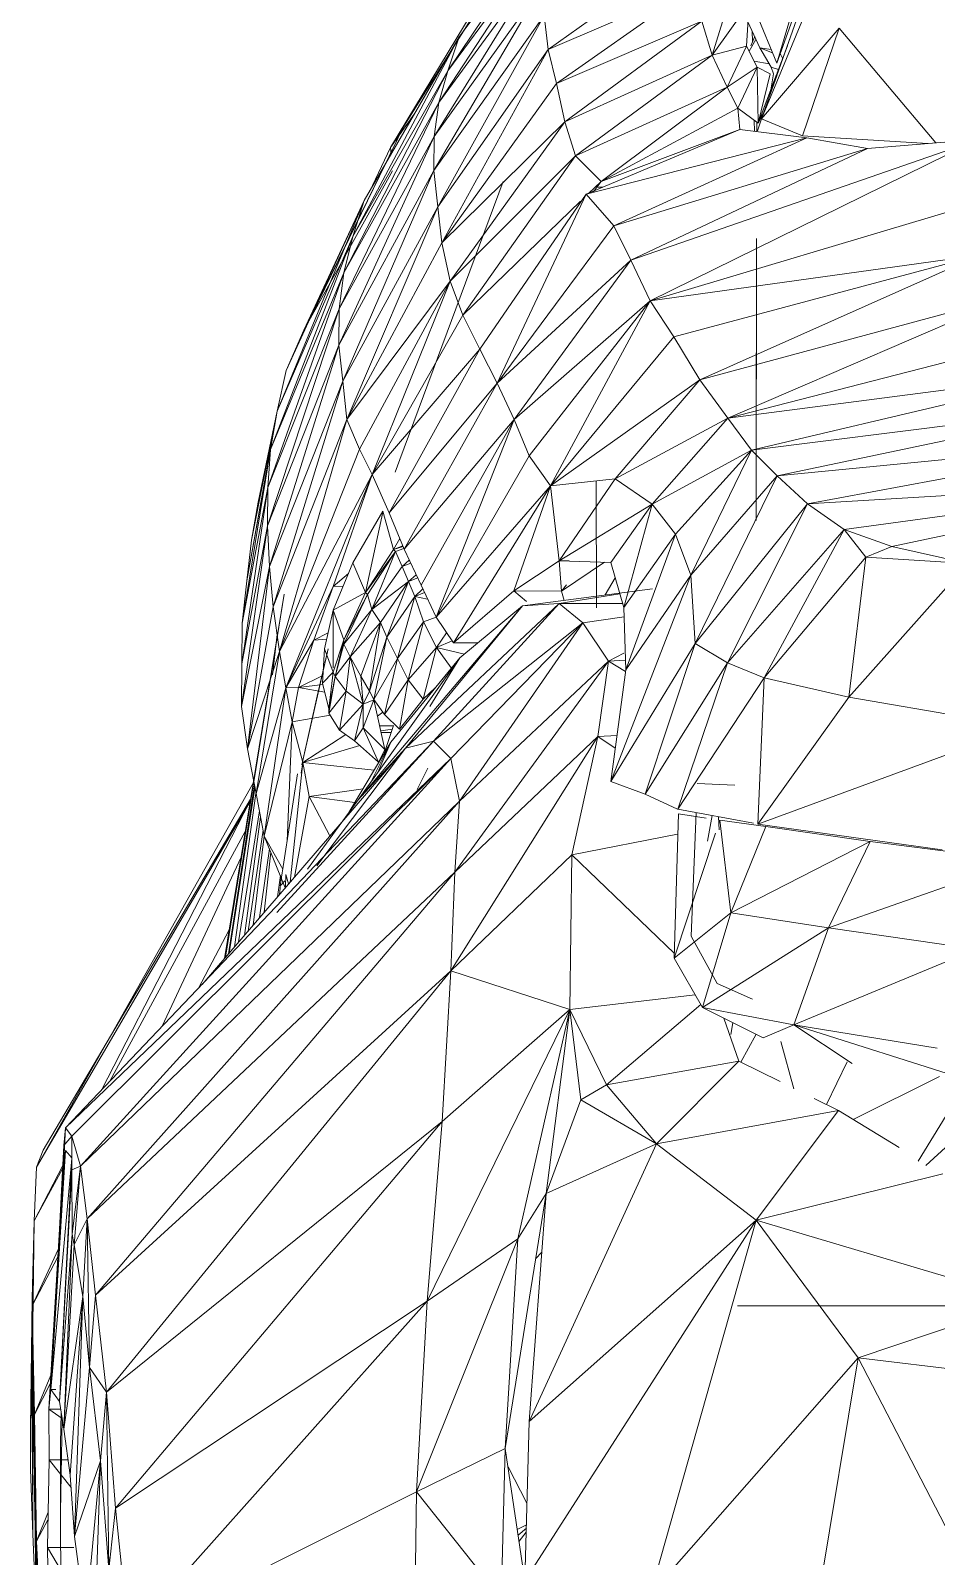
# Model space of a CAD drawing. Header units: inches. Extents: x 9594 to 15314, y -314 to 660.
# Drawn here: x 12405.86 to 12413.94, y 0.35 to 13.96 of the extents above; entities that cross this region are included whole.
import ezdxf

# ---------------------------------------------------------------- set-up
doc = ezdxf.new("R2010")
doc.units = ezdxf.units.IN
doc.header["$MEASUREMENT"] = 0
for name, color, linetype, lineweight in [('0-1', 7, 'Continuous', 5), ('0-3', 252, 'Continuous', 9), ('A-GENM', 5, 'Continuous', 9)]:
    doc.layers.add(name, color=color, linetype=linetype, lineweight=lineweight)

# ---------------------------------------------------------------- blocks, each defined once
blk = doc.blocks.new('Land_Rover_Evoque_-_SUV_Car_Vehicle_Automobile_13067 - Land Rover EVOQUE_dwg-1230547-BUILDING SECTION - EAST_WEST - LOOKING SOUTH2')
at = {"layer": 'A-GENM'}
for p, q in [((12414.728, 18.868), (12412.376, 13.168)), ((12412.376, 13.168), (12414.189, 18.309)), ((12412.511, 13.666), (12414.189, 18.309)), ((12414.189, 18.309), (12412.515, 13.563)), ((12413.191, 15.938), (12412.511, 13.666)), ((12410.878, 15.509), (12409.679, 13.9)), ((12409.457, 13.01), (12410.464, 14.638)), ((12409.499, 13.313), (12410.381, 14.664)), ((12410.464, 14.638), (12409.499, 13.313)), ((12409.579, 13.597), (12410.295, 14.672)), ((12410.364, 14.666), (12409.579, 13.597)), ((12409.679, 13.9), (12410.239, 14.65)), ((12410.473, 13.787), (12411.567, 14.567)), ((12410.053, 14.486), (12409.068, 12.914)), ((12410.053, 14.486), (12409.186, 13.103)), ((12412.171, 14.501), (12411.936, 13.737)), ((12409.916, 14.316), (12409.068, 12.914)), ((12409.454, 12.707), (12410.421, 14.355)), ((12410.421, 14.355), (12409.457, 13.01)), ((12410.473, 13.787), (12411.769, 14.343)), ((12410.548, 13.483), (12411.769, 14.343)), ((12412.264, 14.198), (12411.936, 13.737)), ((12412.264, 14.198), (12412.243, 13.82)), ((12410.438, 14.089), (12409.454, 12.707)), ((12409.489, 12.385), (12410.438, 14.089)), ((12410.473, 13.787), (12410.438, 14.089)), ((12410.548, 13.483), (12411.843, 14.04)), ((12410.622, 13.142), (12411.843, 14.04)), ((12411.843, 14.04), (12411.936, 13.737)), ((12411.843, 14.04), (12411.936, 13.737)), ((12412.255, 14.034), (12412.361, 13.801)), ((12412.332, 14.106), (12412.511, 13.666)), ((12408.731, 12.118), (12409.679, 13.9)), ((12409.679, 13.9), (12408.831, 12.44)), ((12409.579, 13.597), (12409.679, 13.9)), ((12412.315, 13.903), (12412.279, 13.82)), ((12412.295, 13.858), (12412.293, 13.951)), ((12412.376, 13.168), (12413.069, 13.976)), ((12413.069, 13.976), (12412.742, 13.017)), ((12413.069, 13.976), (12412.742, 13.017)), ((12413.069, 13.976), (12413.929, 12.953)), ((12410.473, 13.787), (12409.489, 12.385)), ((12409.525, 12.063), (12410.473, 13.787)), ((12410.548, 13.483), (12410.473, 13.787)), ((12412.243, 13.817), (12411.936, 13.737)), ((12412.243, 13.817), (12412.069, 13.452)), ((12412.243, 13.817), (12412.338, 13.628)), ((12412.326, 13.877), (12412.266, 13.771)), ((12412.345, 13.13), (12412.606, 13.82)), ((12412.361, 13.801), (12412.461, 13.629)), ((12412.461, 13.788), (12412.361, 13.801)), ((12412.474, 13.758), (12412.361, 13.801)), ((12412.515, 13.58), (12412.606, 13.82)), ((12412.564, 13.709), (12412.538, 13.756)), ((12410.622, 13.142), (12411.936, 13.737)), ((12410.717, 12.838), (12411.936, 13.737)), ((12411.936, 13.737), (12412.069, 13.452)), ((12411.936, 13.737), (12412.069, 13.452)), ((12412.338, 13.628), (12412.069, 13.452)), ((12412.338, 13.628), (12412.164, 13.263)), ((12412.444, 13.658), (12412.31, 13.683)), ((12412.453, 13.571), (12412.338, 13.628)), ((12412.345, 13.13), (12412.338, 13.628)), ((12412.461, 13.629), (12412.481, 13.571)), ((12412.526, 13.608), (12412.461, 13.629)), ((12409.579, 13.597), (12408.651, 11.796)), ((12409.579, 13.597), (12408.731, 12.118)), ((12409.499, 13.313), (12409.579, 13.597)), ((12409.525, 12.063), (12410.548, 13.483)), ((12410.622, 13.142), (12410.548, 13.483)), ((12412.345, 13.13), (12412.453, 13.571)), ((12412.345, 13.13), (12412.509, 13.563)), ((12412.515, 13.562), (12412.376, 13.168)), ((12412.449, 13.375), (12412.481, 13.571)), ((12410.717, 12.838), (12412.069, 13.452)), ((12410.946, 12.611), (12412.069, 13.452)), ((12412.069, 13.452), (12412.164, 13.263)), ((12412.069, 13.452), (12412.164, 13.263)), ((12409.499, 13.313), (12408.609, 11.474)), ((12409.499, 13.313), (12408.651, 11.796)), ((12409.279, 13.211), (12409.068, 12.914)), ((12409.457, 13.01), (12409.499, 13.313)), ((12410.946, 12.611), (12412.164, 13.263)), ((12412.182, 13.072), (12412.164, 13.263)), ((12412.345, 13.13), (12412.164, 13.263)), ((12412.345, 13.13), (12412.391, 13.217)), ((12408.375, 11.435), (12409.186, 13.103)), ((12409.186, 13.103), (12408.473, 11.643)), ((12409.068, 12.914), (12409.186, 13.103)), ((12410.622, 13.142), (12409.525, 12.063)), ((12409.6, 11.721), (12410.622, 13.142)), ((12410.717, 12.838), (12410.622, 13.142)), ((12412.182, 13.072), (12410.811, 12.496)), ((12412.182, 13.072), (12410.946, 12.611)), ((12412.779, 12.999), (12412.182, 13.072)), ((12412.312, 13.056), (12412.31, 13.156)), ((12412.333, 13.138), (12412.333, 13.053)), ((12412.335, 13.137), (12412.335, 13.053)), ((12412.376, 13.168), (12412.341, 13.061)), ((12412.742, 13.017), (12412.376, 13.168)), ((12412.376, 13.168), (12412.742, 13.017)), ((12409.457, 13.01), (12408.606, 11.151)), ((12409.457, 13.01), (12408.609, 11.474)), ((12409.454, 12.707), (12409.457, 13.01)), ((12412.779, 12.999), (12410.811, 12.496)), ((12412.779, 12.999), (12411.058, 12.213)), ((12414.304, 12.983), (12411.211, 11.908)), ((12414.304, 12.983), (12411.384, 11.546)), ((12412.742, 13.017), (12413.86, 12.947)), ((12413.86, 12.947), (12412.742, 13.017)), ((12413.32, 12.905), (12412.779, 12.999)), ((12414.304, 12.983), (12413.32, 12.905)), ((12409.068, 12.914), (12408.908, 12.573)), ((12409.073, 12.856), (12409.068, 12.914)), ((12409.6, 11.721), (12410.717, 12.838)), ((12409.713, 11.418), (12410.717, 12.838)), ((12410.946, 12.611), (12410.717, 12.838)), ((12413.32, 12.905), (12411.058, 12.213)), ((12413.32, 12.905), (12411.211, 11.908)), ((12408.295, 11.283), (12409.085, 12.704)), ((12409.454, 12.707), (12408.606, 11.151)), ((12409.454, 12.707), (12408.641, 10.829)), ((12409.489, 12.385), (12409.454, 12.707)), ((12410.071, 12.61), (12409.149, 10.131)), ((12410.946, 12.611), (12410.834, 12.503)), ((12410.875, 12.513), (12410.946, 12.611)), ((12410.957, 12.558), (12410.909, 12.56)), ((12408.831, 12.44), (12408.058, 10.562)), ((12408.831, 12.44), (12408.138, 10.923)), ((12408.295, 11.283), (12408.831, 12.44)), ((12409.489, 12.385), (12408.641, 10.829)), ((12409.489, 12.385), (12408.677, 10.488)), ((12408.731, 12.118), (12408.831, 12.44)), ((12409.525, 12.063), (12409.489, 12.385)), ((12410.762, 12.433), (12409.713, 11.418)), ((12410.811, 12.496), (12409.865, 11.114)), ((12410.811, 12.496), (12410.018, 10.81)), ((12410.811, 12.496), (12411.058, 12.213)), ((12414.089, 12.353), (12411.384, 11.546)), ((12408.731, 12.118), (12407.996, 10.221)), ((12408.731, 12.118), (12408.058, 10.562)), ((12408.651, 11.796), (12408.731, 12.118)), ((12411.058, 12.213), (12410.018, 10.81)), ((12411.058, 12.213), (12411.211, 11.908)), ((12409.525, 12.063), (12408.677, 10.488)), ((12409.6, 11.721), (12409.525, 12.063)), ((12412.327, 9.585), (12412.332, 12.101)), ((12412.328, 10.065), (12412.332, 12.101)), ((12411.211, 11.908), (12410.018, 10.81)), ((12411.211, 11.908), (12410.17, 10.487)), ((12411.211, 11.908), (12411.384, 11.546)), ((12411.384, 11.546), (12414.319, 11.953)), ((12414.319, 11.953), (12411.594, 11.223)), ((12414.319, 11.953), (12411.825, 10.842)), ((12408.651, 11.796), (12407.974, 9.88)), ((12408.651, 11.796), (12407.996, 10.221)), ((12408.609, 11.474), (12408.651, 11.796)), ((12409.6, 11.721), (12408.677, 10.488)), ((12409.6, 11.721), (12408.79, 10.223)), ((12408.904, 9.996), (12409.6, 11.721)), ((12409.6, 11.721), (12409.713, 11.418)), ((12408.375, 11.435), (12408.473, 11.643)), ((12414.607, 11.591), (12411.825, 10.842)), ((12414.607, 11.591), (12412.074, 10.499)), ((12408.609, 11.474), (12407.971, 9.539)), ((12408.609, 11.474), (12407.974, 9.88)), ((12408.295, 11.283), (12408.375, 11.435)), ((12408.606, 11.151), (12408.609, 11.474)), ((12411.384, 11.546), (12410.17, 10.487)), ((12411.384, 11.546), (12410.304, 10.164)), ((12411.384, 11.546), (12410.494, 9.897)), ((12411.384, 11.546), (12411.594, 11.223)), ((12408.904, 9.996), (12409.713, 11.418)), ((12409.865, 11.114), (12409.713, 11.418)), ((12408.295, 11.283), (12408.138, 10.923)), ((12411.594, 11.223), (12410.494, 9.897)), ((12411.825, 10.842), (12411.594, 11.223)), ((12414.915, 11.229), (12412.074, 10.499)), ((12408.606, 11.151), (12407.971, 9.539)), ((12408.606, 11.151), (12407.987, 9.177)), ((12408.641, 10.829), (12408.606, 11.151)), ((12409.865, 11.114), (12408.904, 9.996)), ((12409.865, 11.114), (12409.056, 9.655)), ((12409.865, 11.114), (12410.018, 10.81)), ((12408.138, 10.923), (12408.058, 10.562)), ((12415.203, 10.904), (12412.074, 10.499)), ((12415.203, 10.904), (12412.286, 10.213)), ((12408.641, 10.829), (12407.987, 9.177)), ((12408.641, 10.829), (12408.022, 8.817)), ((12408.677, 10.488), (12408.641, 10.829)), ((12409.056, 9.655), (12410.018, 10.81)), ((12410.018, 10.81), (12409.189, 9.332)), ((12410.17, 10.487), (12410.018, 10.81)), ((12411.825, 10.842), (12410.494, 9.897)), ((12411.825, 10.842), (12411.072, 9.958)), ((12412.074, 10.499), (12411.825, 10.842)), ((12415.513, 10.618), (12412.286, 10.213)), ((12412.516, 9.984), (12415.513, 10.618)), ((12408.058, 10.562), (12407.786, 9.049)), ((12408.058, 10.562), (12407.828, 9.41)), ((12408.058, 10.562), (12407.888, 9.751)), ((12408.058, 10.562), (12407.996, 10.221)), ((12408.677, 10.488), (12408.022, 8.817)), ((12408.677, 10.488), (12408.078, 8.418)), ((12408.79, 10.223), (12408.677, 10.488)), ((12410.17, 10.487), (12409.189, 9.332)), ((12410.17, 10.487), (12409.341, 9.009)), ((12410.17, 10.487), (12409.474, 8.723)), ((12410.304, 10.164), (12410.17, 10.487)), ((12412.074, 10.499), (12411.072, 9.958)), ((12412.074, 10.499), (12411.399, 9.731)), ((12412.074, 10.499), (12412.286, 10.213)), ((12407.996, 10.221), (12407.744, 8.67)), ((12407.996, 10.221), (12407.786, 9.049)), ((12407.996, 10.221), (12407.974, 9.88)), ((12408.79, 10.223), (12408.078, 8.418)), ((12408.904, 9.996), (12408.79, 10.223)), ((12412.286, 10.213), (12411.399, 9.731)), ((12412.286, 10.213), (12411.61, 9.464)), ((12412.286, 10.213), (12411.745, 9.1)), ((12412.516, 9.984), (12412.286, 10.213)), ((12412.516, 9.984), (12415.898, 10.313)), ((12412.786, 9.736), (12415.898, 10.313)), ((12409.109, 10.017), (12409.149, 10.131)), ((12410.304, 10.164), (12409.474, 8.723)), ((12410.494, 9.897), (12410.304, 10.164)), ((12408.904, 9.996), (12408.078, 8.418)), ((12408.904, 9.996), (12408.135, 8.095)), ((12408.904, 9.996), (12408.556, 8.998)), ((12409.056, 9.655), (12408.904, 9.996)), ((12411.072, 9.958), (12410.494, 9.897)), ((12411.072, 9.958), (12410.571, 9.228)), ((12410.904, 8.808), (12410.902, 9.935)), ((12411.399, 9.731), (12411.072, 9.958)), ((12412.516, 9.984), (12411.745, 9.1)), ((12412.516, 9.984), (12411.783, 8.488)), ((12412.327, 9.585), (12412.328, 10.065)), ((12412.516, 9.984), (12412.786, 9.736)), ((12412.786, 9.736), (12416.361, 9.95)), ((12416.361, 9.95), (12413.114, 9.507)), ((12416.361, 9.95), (12413.538, 9.355)), ((12407.974, 9.88), (12407.741, 8.309)), ((12407.974, 9.88), (12407.744, 8.67)), ((12407.974, 9.88), (12407.971, 9.539)), ((12410.494, 9.897), (12409.474, 8.723)), ((12410.494, 9.897), (12409.628, 8.495)), ((12410.494, 9.897), (12410.167, 8.958)), ((12410.494, 9.897), (12410.571, 9.228)), ((12407.828, 9.41), (12407.888, 9.751)), ((12409, 9.67), (12408.73, 9.209)), ((12409.095, 9.328), (12409, 9.67)), ((12411.399, 9.731), (12410.571, 9.228)), ((12411.399, 9.731), (12411.033, 9.212)), ((12411.147, 8.811), (12411.399, 9.731)), ((12411.61, 9.464), (12411.399, 9.731)), ((12412.786, 9.736), (12411.783, 8.488)), ((12412.786, 9.736), (12412.072, 8.316)), ((12412.786, 9.736), (12413.114, 9.507)), ((12407.971, 9.539), (12407.739, 7.929)), ((12407.971, 9.539), (12407.741, 8.309)), ((12407.971, 9.539), (12407.987, 9.177)), ((12408.844, 8.944), (12408.998, 9.66)), ((12409.056, 9.655), (12409.189, 9.332)), ((12409.189, 9.332), (12409.056, 9.655)), ((12407.786, 9.049), (12407.828, 9.41)), ((12409.095, 9.328), (12409.149, 9.427)), ((12411.61, 9.464), (12411.147, 8.811)), ((12411.167, 8.256), (12411.61, 9.464)), ((12411.745, 9.1), (12411.61, 9.464)), ((12413.114, 9.507), (12412.072, 8.316)), ((12413.114, 9.507), (12412.4, 8.183)), ((12413.114, 9.507), (12413.538, 9.355)), ((12413.114, 9.507), (12413.307, 9.259)), ((12409.095, 9.328), (12408.844, 8.944)), ((12409.095, 9.328), (12408.844, 8.944)), ((12409.113, 9.309), (12408.844, 8.944)), ((12409.113, 9.309), (12408.863, 8.926)), ((12409.113, 9.309), (12408.9, 8.792)), ((12409.177, 9.361), (12409.095, 9.328)), ((12409.177, 9.361), (12409.095, 9.328)), ((12409.18, 9.354), (12409.095, 9.328)), ((12409.095, 9.328), (12409.113, 9.309)), ((12409.187, 9.336), (12409.113, 9.309)), ((12409.113, 9.309), (12409.171, 9.176)), ((12409.341, 9.009), (12409.189, 9.332)), ((12409.341, 9.009), (12409.189, 9.332)), ((12413.307, 9.259), (12412.4, 8.183)), ((12413.153, 8.012), (12413.307, 9.259)), ((12413.538, 9.355), (12413.307, 9.259)), ((12414.215, 9.202), (12413.307, 9.259)), ((12413.538, 9.355), (12414.215, 9.202)), ((12407.987, 9.177), (12407.739, 7.929)), ((12407.987, 9.177), (12407.793, 7.549)), ((12407.987, 9.177), (12408.022, 8.817)), ((12408.557, 8.788), (12408.73, 9.209)), ((12408.844, 8.944), (12408.73, 9.209)), ((12409.171, 9.176), (12408.9, 8.792)), ((12409.235, 9.232), (12409.171, 9.176)), ((12409.171, 9.176), (12409.248, 9.205)), ((12409.171, 9.176), (12409.228, 9.043)), ((12410.571, 9.228), (12410.167, 8.958)), ((12410.571, 9.228), (12410.167, 8.958)), ((12410.571, 9.228), (12411.033, 9.212)), ((12411.033, 9.212), (12410.571, 9.228)), ((12410.661, 9.228), (12410.571, 9.228)), ((12410.571, 9.228), (12410.592, 8.957)), ((12410.975, 9.214), (12410.592, 8.957)), ((12411.147, 8.811), (12411.033, 9.212)), ((12411.147, 8.811), (12411.033, 9.212)), ((12414.215, 9.202), (12413.153, 8.012)), ((12407.786, 9.049), (12407.744, 8.67)), ((12408.135, 8.095), (12408.556, 8.998)), ((12408.556, 8.998), (12408.383, 8.519)), ((12408.692, 9.115), (12408.556, 8.998)), ((12408.556, 8.998), (12408.645, 9.002)), ((12409.228, 9.043), (12408.9, 8.792)), ((12409.228, 9.043), (12408.977, 8.678)), ((12409.228, 9.043), (12409.034, 8.545)), ((12409.297, 9.102), (12409.228, 9.043)), ((12409.228, 9.043), (12409.31, 9.075)), ((12409.228, 9.043), (12409.285, 8.91)), ((12409.474, 8.723), (12409.341, 9.009)), ((12409.474, 8.723), (12409.341, 9.009)), ((12410.592, 8.957), (12410.638, 9.013)), ((12410.982, 8.922), (12411.072, 9.075)), ((12411.031, 7.259), (12411.745, 9.1)), ((12411.745, 9.1), (12411.167, 8.256)), ((12411.783, 8.488), (12411.745, 9.1)), ((12408.119, 8.929), (12407.587, 5.681)), ((12408.119, 8.929), (12407.597, 5.692)), ((12408.844, 8.944), (12408.557, 8.788)), ((12408.651, 8.522), (12408.844, 8.944)), ((12408.651, 8.522), (12408.844, 8.944)), ((12408.651, 8.484), (12408.863, 8.926)), ((12408.651, 8.522), (12408.863, 8.926)), ((12408.863, 8.926), (12408.844, 8.944)), ((12408.863, 8.926), (12408.9, 8.792)), ((12409.285, 8.91), (12409.034, 8.545)), ((12409.285, 8.91), (12409.13, 8.355)), ((12410.57, 8.846), (12409.201, 7.557)), ((12409.356, 8.976), (12409.285, 8.91)), ((12409.285, 8.91), (12409.371, 8.944)), ((12409.285, 8.91), (12409.398, 8.886)), ((12409.285, 8.91), (12409.361, 8.682)), ((12410.57, 8.846), (12409.451, 7.617)), ((12410.167, 8.958), (12409.628, 8.495)), ((12410.167, 8.958), (12409.628, 8.495)), ((12410.592, 8.957), (12410.167, 8.958)), ((12410.167, 8.958), (12410.281, 8.864)), ((12410.243, 8.825), (12411.403, 8.978)), ((12410.57, 8.846), (12410.243, 8.825)), ((12410.57, 8.846), (12411.113, 8.931)), ((12410.782, 8.675), (12410.57, 8.846)), ((12410.57, 8.846), (12411.137, 8.846)), ((12410.592, 8.957), (12410.617, 8.874)), ((12408.022, 8.817), (12407.793, 7.549)), ((12408.022, 8.817), (12408.078, 8.418)), ((12408.48, 8.442), (12408.557, 8.788)), ((12408.555, 8.273), (12408.557, 8.788)), ((12408.651, 8.522), (12408.557, 8.788)), ((12408.651, 8.484), (12408.9, 8.792)), ((12408.708, 8.37), (12408.9, 8.792)), ((12410.243, 8.825), (12408.779, 7.094)), ((12408.9, 8.792), (12408.977, 8.678)), ((12410.243, 8.825), (12409.201, 7.557)), ((12409.474, 8.723), (12409.361, 8.682)), ((12409.628, 8.495), (12409.474, 8.723)), ((12409.628, 8.495), (12409.474, 8.723)), ((12410.243, 8.825), (12409.685, 8.361)), ((12410.782, 8.675), (12411.15, 8.727)), ((12411.167, 8.256), (12411.147, 8.811)), ((12411.167, 8.256), (12411.147, 8.811)), ((12407.744, 8.67), (12407.741, 8.309)), ((12408.383, 8.519), (12408.512, 8.586)), ((12408.708, 8.37), (12408.977, 8.678)), ((12408.804, 8.198), (12408.977, 8.678)), ((12408.881, 8.065), (12408.977, 8.678)), ((12408.977, 8.678), (12409.034, 8.545)), ((12409.361, 8.682), (12409.13, 8.355)), ((12409.361, 8.682), (12409.225, 8.165)), ((12409.361, 8.682), (12409.476, 8.454)), ((12410.782, 8.675), (12409.451, 7.617)), ((12409.567, 8.585), (12409.476, 8.454)), ((12410.782, 8.675), (12409.604, 7.465)), ((12410.782, 8.675), (12409.681, 7.082)), ((12411.012, 8.331), (12410.782, 8.675)), ((12408.058, 8.569), (12408.016, 8.209)), ((12408.135, 8.095), (12408.383, 8.519)), ((12408.383, 8.519), (12408.248, 8.097)), ((12408.278, 7.407), (12408.51, 8.442)), ((12408.383, 8.519), (12408.499, 8.529)), ((12408.414, 8.019), (12408.51, 8.442)), ((12408.46, 8.136), (12408.48, 8.442)), ((12408.555, 8.234), (12408.48, 8.442)), ((12408.651, 8.522), (12408.555, 8.234)), ((12408.651, 8.522), (12408.555, 8.234)), ((12408.651, 8.522), (12408.574, 8.196)), ((12408.651, 8.484), (12408.574, 8.196)), ((12408.651, 8.484), (12408.651, 8.522)), ((12408.708, 8.37), (12408.651, 8.484)), ((12408.881, 8.065), (12409.034, 8.545)), ((12408.918, 7.99), (12409.034, 8.545)), ((12409.034, 8.545), (12409.13, 8.355)), ((12409.476, 8.454), (12409.225, 8.165)), ((12409.476, 8.454), (12409.359, 7.994)), ((12409.476, 8.454), (12409.616, 8.512)), ((12409.476, 8.454), (12409.726, 8.395)), ((12409.476, 8.454), (12409.608, 8.273)), ((12409.846, 8.495), (12409.628, 8.495)), ((12411.783, 8.488), (12411.031, 7.259)), ((12411.783, 8.488), (12411.339, 7.145)), ((12412.072, 8.316), (12411.783, 8.488)), ((12407.741, 8.309), (12407.739, 7.929)), ((12408.078, 8.418), (12407.793, 7.549)), ((12408.078, 8.418), (12407.868, 7.151)), ((12408.078, 8.418), (12408.135, 8.095)), ((12408.708, 8.37), (12408.574, 8.196)), ((12408.708, 8.37), (12408.671, 8.063)), ((12408.804, 8.198), (12408.708, 8.37)), ((12408.708, 8.37), (12408.823, 7.949)), ((12409.685, 8.361), (12408.779, 7.094)), ((12408.918, 7.99), (12409.13, 8.355)), ((12409.013, 7.857), (12409.13, 8.355)), ((12409.685, 8.361), (12409.069, 7.61)), ((12409.13, 8.355), (12409.225, 8.165)), ((12409.685, 8.361), (12409.419, 7.928)), ((12411.012, 8.331), (12409.642, 6.451)), ((12411.012, 8.331), (12409.681, 7.082)), ((12410.916, 7.66), (12411.012, 8.331)), ((12411.012, 8.331), (12411.148, 8.402)), ((12411.012, 8.331), (12411.164, 8.342)), ((12411.012, 8.331), (12411.164, 8.24)), ((12412.072, 8.316), (12411.339, 7.145)), ((12412.072, 8.316), (12411.628, 7.012)), ((12412.4, 8.183), (12412.072, 8.316)), ((12408.248, 8.097), (12408.464, 8.204)), ((12408.555, 8.234), (12408.46, 8.136)), ((12408.555, 8.234), (12408.517, 7.907)), ((12408.555, 8.234), (12408.517, 7.907)), ((12408.517, 7.869), (12408.574, 8.196)), ((12408.574, 8.196), (12408.517, 7.907)), ((12408.574, 8.196), (12408.555, 8.234)), ((12408.671, 8.063), (12408.574, 8.196)), ((12408.804, 8.198), (12408.881, 8.065)), ((12408.804, 8.198), (12408.823, 7.949)), ((12411.031, 7.259), (12411.167, 8.256)), ((12411.031, 7.259), (12411.167, 8.256)), ((12412.4, 8.183), (12411.628, 7.012)), ((12412.4, 8.183), (12412.343, 6.879)), ((12413.153, 8.012), (12412.4, 8.183)), ((12408.135, 8.095), (12407.868, 7.151)), ((12408.135, 8.095), (12407.942, 6.771)), ((12408.135, 8.095), (12408.248, 8.097)), ((12408.135, 8.095), (12408.191, 7.79)), ((12408.248, 8.097), (12408.191, 7.79)), ((12408.248, 8.097), (12408.463, 8.124)), ((12408.248, 8.097), (12408.481, 8.054)), ((12408.517, 7.907), (12408.46, 8.136)), ((12408.517, 7.869), (12408.671, 8.063)), ((12408.613, 7.717), (12408.671, 8.063)), ((12408.671, 8.063), (12408.823, 7.949)), ((12408.881, 8.065), (12408.823, 7.949)), ((12408.881, 8.065), (12408.918, 7.99)), ((12409.013, 7.857), (12409.225, 8.165)), ((12409.147, 7.725), (12409.225, 8.165)), ((12409.359, 7.994), (12409.225, 8.165)), ((12409.465, 8.093), (12409.359, 7.994)), ((12407.739, 7.929), (12407.793, 7.549)), ((12408.278, 7.407), (12408.414, 8.019)), ((12408.517, 7.869), (12408.517, 7.907)), ((12408.613, 7.717), (12408.823, 7.949)), ((12408.823, 7.949), (12408.747, 7.622)), ((12408.823, 7.949), (12408.919, 7.988)), ((12408.823, 7.949), (12408.824, 7.737)), ((12408.824, 7.737), (12408.919, 7.988)), ((12408.918, 7.99), (12409.013, 7.857)), ((12408.919, 7.988), (12409.018, 7.545)), ((12409.147, 7.725), (12409.359, 7.994)), ((12413.153, 8.012), (12412.343, 6.879)), ((12414.699, 7.744), (12413.153, 8.012)), ((12408.191, 7.79), (12407.942, 6.771)), ((12408.146, 6.731), (12408.191, 7.79)), ((12408.191, 7.79), (12408.53, 7.849)), ((12408.286, 7.427), (12408.191, 7.79)), ((12408.517, 7.869), (12408.613, 7.717)), ((12408.952, 7.84), (12408.998, 7.878)), ((12409.013, 7.857), (12409.147, 7.725)), ((12409.018, 7.527), (12409.094, 7.757)), ((12408.286, 7.427), (12408.67, 7.677)), ((12408.613, 7.717), (12408.747, 7.622)), ((12408.747, 7.622), (12408.824, 7.737)), ((12408.747, 7.622), (12408.96, 7.43)), ((12408.824, 7.737), (12408.96, 7.43)), ((12408.824, 7.737), (12409.018, 7.545)), ((12409.093, 7.754), (12408.972, 7.754)), ((12409.093, 7.754), (12408.972, 7.754)), ((12408.981, 7.712), (12409.084, 7.726)), ((12409.074, 7.696), (12408.985, 7.696)), ((12410.916, 7.66), (12409.604, 5.569)), ((12410.916, 7.66), (12409.642, 6.451)), ((12410.684, 6.606), (12410.916, 7.66)), ((12410.916, 7.66), (12411.087, 7.669)), ((12410.916, 7.66), (12411.071, 7.555)), ((12414.699, 7.744), (12412.343, 6.879)), ((12409.451, 7.617), (12406.17, 4.17)), ((12409.201, 7.557), (12407.388, 5.449)), ((12407.793, 7.549), (12407.868, 7.151)), ((12408.054, 6.09), (12409.451, 7.617)), ((12408.286, 7.427), (12408.794, 7.58)), ((12408.411, 6.508), (12409.201, 7.557)), ((12409.069, 7.61), (12408.696, 6.981)), ((12408.779, 7.094), (12409.201, 7.557)), ((12409.069, 7.61), (12408.893, 7.253)), ((12409.069, 7.61), (12408.954, 7.338)), ((12408.96, 7.43), (12409.018, 7.545)), ((12409.201, 7.557), (12409.451, 7.617)), ((12409.451, 7.617), (12409.604, 7.465)), ((12406.17, 4.17), (12409.604, 7.465)), ((12409.604, 7.465), (12406.227, 4.095)), ((12409.604, 7.465), (12406.303, 3.827)), ((12408.286, 7.427), (12408.173, 6.362)), ((12408.272, 7.332), (12408.286, 7.427)), ((12408.272, 7.332), (12408.286, 7.427)), ((12408.286, 7.427), (12408.341, 7.124)), ((12408.286, 7.427), (12408.922, 7.361)), ((12409.399, 7.379), (12409.304, 7.186)), ((12409.604, 7.465), (12409.681, 7.082)), ((12407.843, 7.244), (12405.911, 3.819)), ((12407.847, 7.258), (12407.596, 5.691)), ((12407.853, 7.229), (12407.623, 5.722)), ((12408.083, 6.328), (12408.239, 7.327)), ((12411.339, 7.145), (12411.031, 7.259)), ((12411.339, 7.145), (12411.031, 7.259)), ((12412.139, 7.225), (12411.803, 7.241)), ((12407.816, 7.079), (12405.911, 3.819)), ((12407.819, 7.101), (12405.97, 3.971)), ((12409.681, 7.082), (12406.303, 3.827)), ((12406.361, 3.358), (12409.681, 7.082)), ((12407.817, 7.086), (12406.49, 4.506)), ((12407.858, 7.2), (12407.629, 5.729)), ((12407.867, 7.151), (12407.675, 5.783)), ((12407.868, 7.151), (12407.942, 6.771)), ((12408.21, 6.405), (12408.341, 7.124)), ((12408.779, 7.094), (12408.328, 6.478)), ((12408.341, 7.124), (12408.822, 7.193)), ((12408.527, 6.773), (12408.341, 7.124)), ((12408.341, 7.124), (12408.75, 7.072)), ((12409.642, 6.451), (12409.681, 7.082)), ((12411.626, 7.013), (12411.339, 7.145)), ((12411.626, 7.013), (12411.339, 7.145)), ((12407.898, 6.996), (12407.713, 5.828)), ((12407.908, 6.943), (12407.764, 5.886)), ((12411.636, 6.971), (12411.598, 5.684)), ((12412.304, 6.886), (12411.628, 7.012)), ((12412.304, 6.886), (12411.628, 7.012)), ((12411.882, 6.932), (12411.636, 6.971)), ((12411.636, 6.971), (12411.791, 6.948)), ((12411.793, 6.981), (12411.748, 5.878)), ((12411.934, 6.955), (12411.895, 6.728)), ((12411.992, 6.944), (12411.998, 6.828)), ((12407.772, 6.812), (12406.565, 4.585)), ((12407.931, 6.826), (12407.797, 5.924)), ((12412.005, 6.913), (12411.996, 6.886)), ((12412.005, 6.913), (12412.413, 6.856)), ((12412.005, 6.913), (12412.102, 6.088)), ((12412.102, 6.088), (12412.413, 6.856)), ((12412.343, 6.879), (12413.986, 6.65)), ((12413.986, 6.65), (12412.343, 6.879)), ((12412.413, 6.856), (12413.343, 6.723)), ((12407.94, 6.771), (12407.842, 5.978)), ((12408.129, 6.311), (12407.942, 6.771)), ((12408.106, 6.476), (12407.942, 6.771)), ((12410.684, 6.606), (12411.626, 6.788)), ((12411.966, 6.797), (12411.598, 5.684)), ((12412.102, 6.088), (12413.343, 6.723)), ((12413.343, 6.723), (12412.974, 5.955)), ((12414.678, 6.551), (12413.343, 6.723)), ((12407.735, 6.584), (12407.032, 5.076)), ((12407.987, 6.659), (12407.9, 6.045)), ((12407.999, 6.63), (12407.942, 6.093)), ((12410.684, 6.606), (12409.604, 5.569)), ((12410.684, 6.606), (12410.665, 5.225)), ((12410.684, 6.606), (12411.599, 5.726)), ((12414.678, 6.551), (12412.974, 5.955)), ((12406.361, 3.358), (12409.642, 6.451)), ((12406.438, 2.677), (12409.642, 6.451)), ((12408.085, 6.419), (12408.059, 6.229)), ((12408.092, 6.402), (12408.076, 6.249)), ((12408.133, 6.428), (12408.132, 6.315)), ((12408.159, 6.346), (12408.133, 6.428)), ((12409.642, 6.451), (12409.604, 5.569)), ((12408.083, 6.328), (12408.125, 6.374)), ((12411.598, 5.684), (12412.102, 6.088)), ((12412.102, 6.088), (12411.849, 5.243)), ((12412.102, 6.088), (12412.974, 5.955)), ((12407.629, 5.936), (12407.356, 5.416)), ((12411.979, 5.457), (12411.748, 5.878)), ((12412.974, 5.955), (12411.849, 5.243)), ((12412.664, 5.09), (12412.974, 5.955)), ((12414.291, 5.763), (12412.974, 5.955)), ((12414.291, 5.763), (12412.664, 5.09)), ((12411.598, 5.684), (12411.849, 5.243)), ((12406.438, 2.677), (12409.604, 5.569)), ((12409.604, 5.569), (12406.536, 1.814)), ((12409.604, 5.569), (12409.527, 4.226)), ((12410.665, 5.225), (12409.604, 5.569)), ((12412.295, 5.319), (12411.979, 5.457)), ((12410.665, 5.225), (12411.784, 5.357)), ((12410.665, 5.225), (12409.393, 2.623)), ((12410.665, 5.225), (12409.527, 4.226)), ((12410.665, 5.225), (12410.204, 3.181)), ((12410.665, 5.225), (12410.455, 3.584)), ((12410.665, 5.225), (12410.763, 4.42)), ((12410.665, 5.225), (12410.994, 4.554)), ((12411.834, 5.27), (12410.994, 4.554)), ((12411.849, 5.243), (12412.39, 4.974)), ((12412.664, 5.09), (12411.849, 5.243)), ((12412.041, 5.148), (12412.174, 4.765)), ((12412.041, 5.148), (12412.174, 4.765)), ((12412.102, 5.003), (12412.12, 5.108)), ((12412.664, 5.09), (12412.39, 4.974)), ((12413.942, 4.88), (12412.664, 5.09)), ((12412.664, 5.09), (12414.219, 4.595)), ((12412.664, 5.09), (12413.184, 4.744)), ((12412.329, 5.005), (12412.19, 4.757)), ((12412.663, 4.517), (12412.547, 4.94)), ((12412.174, 4.765), (12410.994, 4.554)), ((12411.438, 4.028), (12412.174, 4.765)), ((12412.542, 4.583), (12412.174, 4.765)), ((12412.542, 4.583), (12412.174, 4.765)), ((12412.955, 4.379), (12413.139, 4.758)), ((12413.963, 4.628), (12413.194, 4.245)), ((12410.763, 4.42), (12410.994, 4.554)), ((12411.438, 4.028), (12410.994, 4.554)), ((12413.771, 3.872), (12414.216, 4.595)), ((12410.455, 3.584), (12410.763, 4.42)), ((12411.438, 4.028), (12410.763, 4.42)), ((12413.063, 4.325), (12412.845, 4.433)), ((12413.063, 4.325), (12412.845, 4.433)), ((12413.84, 3.833), (12414.415, 4.364)), ((12406.536, 1.814), (12409.527, 4.226)), ((12409.527, 4.226), (12406.614, 0.778)), ((12409.527, 4.226), (12409.393, 2.623)), ((12411.438, 4.028), (12413.063, 4.325)), ((12412.329, 3.347), (12413.063, 4.325)), ((12413.602, 3.996), (12413.063, 4.325)), ((12413.602, 3.996), (12413.063, 4.325)), ((12406.17, 4.17), (12406.152, 3.822)), ((12406.153, 4.014), (12406.17, 4.17)), ((12406.225, 4.097), (12406.153, 4.014)), ((12406.153, 4.014), (12406.227, 4.095)), ((12406.17, 4.17), (12406.227, 4.095)), ((12406.227, 4.095), (12406.227, 3.797)), ((12406.303, 3.827), (12406.227, 4.095)), ((12405.911, 3.819), (12405.97, 3.971)), ((12406.039, 1.836), (12406.17, 3.968)), ((12406.153, 4.014), (12406.115, 3.265)), ((12406.153, 4.014), (12406.152, 3.822)), ((12406.17, 3.968), (12406.152, 3.822)), ((12406.154, 3.822), (12406.153, 4.014)), ((12406.227, 3.903), (12406.17, 3.968)), ((12410.303, 1.55), (12411.438, 4.028)), ((12410.455, 3.584), (12411.438, 4.028)), ((12412.329, 3.347), (12411.438, 4.028)), ((12406.144, 3.833), (12405.891, 3.341)), ((12405.891, 3.341), (12405.911, 3.819)), ((12406.039, 1.836), (12406.227, 3.897)), ((12406.039, 1.836), (12406.152, 3.822)), ((12406.115, 1.731), (12406.227, 3.893)), ((12406.152, 3.822), (12406.115, 3.265)), ((12406.115, 3.265), (12406.152, 3.822)), ((12406.303, 3.827), (12406.227, 3.797)), ((12406.303, 3.827), (12406.228, 3.221)), ((12406.303, 3.827), (12406.247, 3.126)), ((12406.361, 3.358), (12406.303, 3.827)), ((12406.142, 3.805), (12405.891, 3.341)), ((12406.115, 1.731), (12406.227, 3.797)), ((12406.228, 3.221), (12406.227, 3.797)), ((12406.227, 3.797), (12406.228, 3.221)), ((12412.329, 3.347), (12413.991, 3.759)), ((12410.091, 1.31), (12410.455, 3.584)), ((12410.204, 3.181), (12410.455, 3.584)), ((12410.455, 3.584), (12410.303, 1.55)), ((12405.872, 2.584), (12405.891, 3.341)), ((12405.891, 3.341), (12405.873, 2.649)), ((12405.891, 3.341), (12405.873, 1.95)), ((12406.361, 3.358), (12406.247, 3.126)), ((12406.361, 3.358), (12406.324, 2.666)), ((12406.361, 3.358), (12406.438, 2.677)), ((12406.361, 3.358), (12406.382, 2.033)), ((12410.266, 0.129), (12412.329, 3.347)), ((12410.303, 1.55), (12412.329, 3.347)), ((12411.386, 0.015), (12412.329, 3.347)), ((12413.238, 2.119), (12412.329, 3.347)), ((12412.329, 3.347), (12414.746, 2.627)), ((12406.021, 1.661), (12406.115, 3.265)), ((12406.039, 1.836), (12406.115, 3.265)), ((12406.115, 1.731), (12406.228, 3.221)), ((12406.153, 1.483), (12406.228, 3.221)), ((12406.244, 3.139), (12406.228, 3.221)), ((12406.228, 3.221), (12406.244, 3.139)), ((12409.299, 0.925), (12410.204, 3.181)), ((12409.393, 2.623), (12410.204, 3.181)), ((12410.204, 3.181), (12410.091, 1.31)), ((12406.105, 3.084), (12405.872, 2.584)), ((12406.101, 3.021), (12405.872, 2.584)), ((12406.153, 1.483), (12406.247, 3.126)), ((12406.324, 2.666), (12406.247, 3.126)), ((12406.247, 3.126), (12406.324, 2.666)), ((12410.362, 3.005), (12410.415, 3.057)), ((12405.873, 2.649), (12405.857, 1.122)), ((12405.858, 1.495), (12405.873, 2.649)), ((12405.873, 2.649), (12405.873, 2.584)), ((12405.873, 2.649), (12405.877, 0.547)), ((12405.873, 2.649), (12405.873, 2.584)), ((12406.153, 1.483), (12406.324, 2.666)), ((12406.211, 1.072), (12406.324, 2.666)), ((12406.25, 0.525), (12406.324, 2.666)), ((12406.382, 2.033), (12406.324, 2.666)), ((12406.324, 2.666), (12406.382, 2.033)), ((12406.438, 2.677), (12406.382, 2.033)), ((12406.438, 2.677), (12406.536, 1.814)), ((12406.614, 0.778), (12409.393, 2.623)), ((12409.393, 2.623), (12406.731, -0.363)), ((12409.393, 2.623), (12409.299, 0.925)), ((12413.238, 2.119), (12414.746, 2.627)), ((12405.872, 2.584), (12405.873, 1.95)), ((12405.872, 2.584), (12405.893, 1.039)), ((12405.872, 2.584), (12405.892, 1.615)), ((12412.16, 2.584), (12425.542, 2.581)), ((12411.386, 0.015), (12413.238, 2.119)), ((12412.836, -0.3), (12413.238, 2.119)), ((12414.478, -0.28), (12413.238, 2.119)), ((12415.074, 1.899), (12413.238, 2.119)), ((12405.873, 1.95), (12405.893, 1.039)), ((12405.877, 0.547), (12405.873, 1.95)), ((12405.873, 1.95), (12405.896, 0.759)), ((12405.873, 1.95), (12405.893, 1.039)), ((12406.039, 1.965), (12405.892, 1.615)), ((12406.25, 0.525), (12406.382, 2.033)), ((12406.48, 1.199), (12406.382, 2.033)), ((12406.382, 2.033), (12406.48, 1.199)), ((12406.536, 1.814), (12406.382, 2.033)), ((12405.864, 1.771), (12405.858, 1.495)), ((12406.035, 1.892), (12405.892, 1.615)), ((12406.039, 1.836), (12406.021, 1.661)), ((12406.115, 1.731), (12406.039, 1.836)), ((12406.084, 1.836), (12406.039, 1.836)), ((12406.536, 1.814), (12406.48, 1.199)), ((12406.536, 1.814), (12406.614, 0.778)), ((12406.536, 1.814), (12406.557, 0.23)), ((12406.021, 1.661), (12406.023, 1.208)), ((12406.126, 1.661), (12406.021, 1.661)), ((12406.021, 1.661), (12406.139, 1.578)), ((12406.153, 1.483), (12406.115, 1.731)), ((12405.893, 1.039), (12405.892, 1.615)), ((12405.892, 1.615), (12405.913, -0.026)), ((12405.892, 1.615), (12405.912, 0.484)), ((12406.124, 1.357), (12406.131, 1.626)), ((12406.139, 1.574), (12406.125, 0.743)), ((12410.266, 0.129), (12410.303, 1.55)), ((12405.858, 1.495), (12405.857, 1.122)), ((12406.211, 1.072), (12406.153, 1.483)), ((12406.124, 1.357), (12406.125, 0.743)), ((12409.299, 0.925), (12410.091, 1.31)), ((12410.091, 1.31), (12410.054, -0.025)), ((12410.091, 1.31), (12410.266, 0.129)), ((12405.857, 1.122), (12405.877, 0.547)), ((12406.023, 1.208), (12406.008, 0.428)), ((12406.192, 1.208), (12406.023, 1.208)), ((12406.023, 1.208), (12406.219, 0.963)), ((12406.25, 0.525), (12406.48, 1.199)), ((12406.347, -0.223), (12406.48, 1.199)), ((12406.406, -1.067), (12406.48, 1.199)), ((12406.557, 0.23), (12406.48, 1.199)), ((12406.48, 1.199), (12406.557, 0.23)), ((12410.115, 1.147), (12410.284, 0.824)), ((12405.893, 1.039), (12405.913, -0.026)), ((12405.915, -0.259), (12405.893, 1.039)), ((12405.893, 1.039), (12405.916, -1.17)), ((12405.893, 1.039), (12405.913, -0.026)), ((12406.25, 0.525), (12406.211, 1.072)), ((12406.731, -0.363), (12409.299, 0.925)), ((12409.299, 0.925), (12409.282, -0.448)), ((12409.299, 0.925), (12410.054, -0.025)), ((12406.014, 0.743), (12405.912, 0.484)), ((12406.129, -0.403), (12406.125, 0.743)), ((12406.614, 0.778), (12406.557, 0.23)), ((12406.614, 0.778), (12406.731, -0.363)), ((12405.877, 0.547), (12405.915, -0.259)), ((12406.013, 0.675), (12405.912, 0.484)), ((12410.198, 0.587), (12410.279, 0.63)), ((12410.279, 0.601), (12410.206, 0.538)), ((12410.278, 0.565), (12410.214, 0.484)), ((12405.912, 0.484), (12405.992, -1.35)), ((12405.912, 0.484), (12405.971, -0.898)), ((12405.913, -0.026), (12405.912, 0.484)), ((12406.008, 0.428), (12406.031, -0.688)), ((12406.244, 0.428), (12406.008, 0.428)), ((12406.008, 0.428), (12406.334, -0.123)), ((12406.347, -0.223), (12406.25, 0.525))]:
    blk.add_line(p, q, dxfattribs=at)
blk = doc.blocks.new('Land_Rover_Evoque_-_SUV_Car_Vehicle_Automobile_13067 - Land_Rover_Evoque_-_SUV_Car_Vehicle_Automobile_13067-1230553-BUILDING SECTION - EAST_WEST - LOOKING SOUTH2')
blk.add_blockref('Land_Rover_Evoque_-_SUV_Car_Vehicle_Automobile_13067 - Land Rover EVOQUE_dwg-1230547-BUILDING SECTION - EAST_WEST - LOOKING SOUTH2', (0, 0))
blk = doc.blocks.new('CTR  - Topography_rvt-1-BUILDING SECTION - EAST_WEST - LOOKING SOUTH2')
at = {"layer": '0-3'}
blk.add_blockref('Land_Rover_Evoque_-_SUV_Car_Vehicle_Automobile_13067 - Land_Rover_Evoque_-_SUV_Car_Vehicle_Automobile_13067-1230553-BUILDING SECTION - EAST_WEST - LOOKING SOUTH2', (0, 0), dxfattribs=at)

msp = doc.modelspace()

# ---------------------------------------------------------------- block references
at = {"layer": '0-1'}
msp.add_blockref('CTR  - Topography_rvt-1-BUILDING SECTION - EAST_WEST - LOOKING SOUTH2', (0, 0), dxfattribs=at)

doc.saveas('drawing.dxf')
